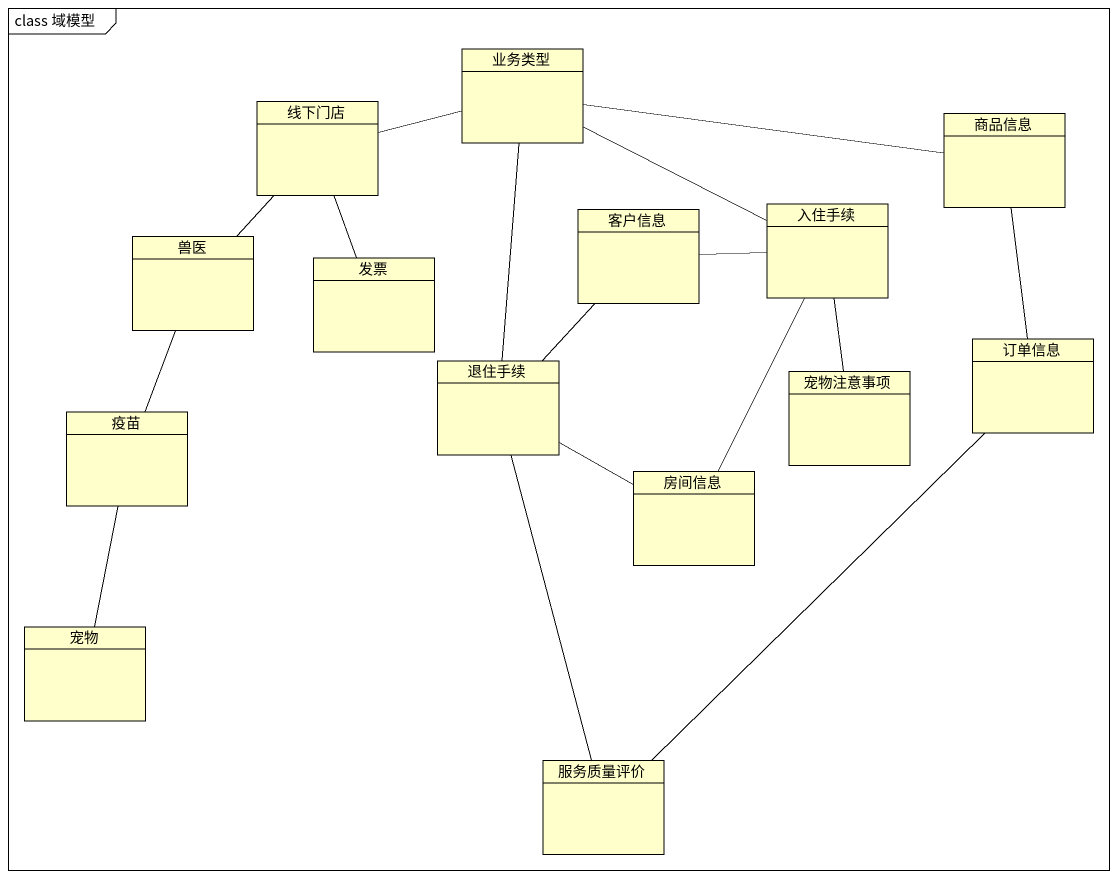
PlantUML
@startuml
mainframe class 域模型
hide circle
hide empty members
class 业务类型
class 线下门店
class 商品信息
class 兽医
class 客户信息
class 入住手续
class 发票
class 退住手续
class 订单信息
class 疫苗
class 宠物注意事项
class 房间信息
class 宠物
class 服务质量评价
业务类型 -left- 线下门店
业务类型 -right- 商品信息
业务类型 -right- 入住手续
业务类型 -- 退住手续
线下门店 -- 兽医
商品信息 -- 订单信息
兽医 -- 疫苗
入住手续 -left- 客户信息
入住手续 -- 宠物注意事项
入住手续 -- 房间信息
发票 -up- 线下门店
退住手续 -up- 客户信息
退住手续 -right- 房间信息
退住手续 -- 服务质量评价
订单信息 -- 服务质量评价
疫苗 -- 宠物
@enduml
